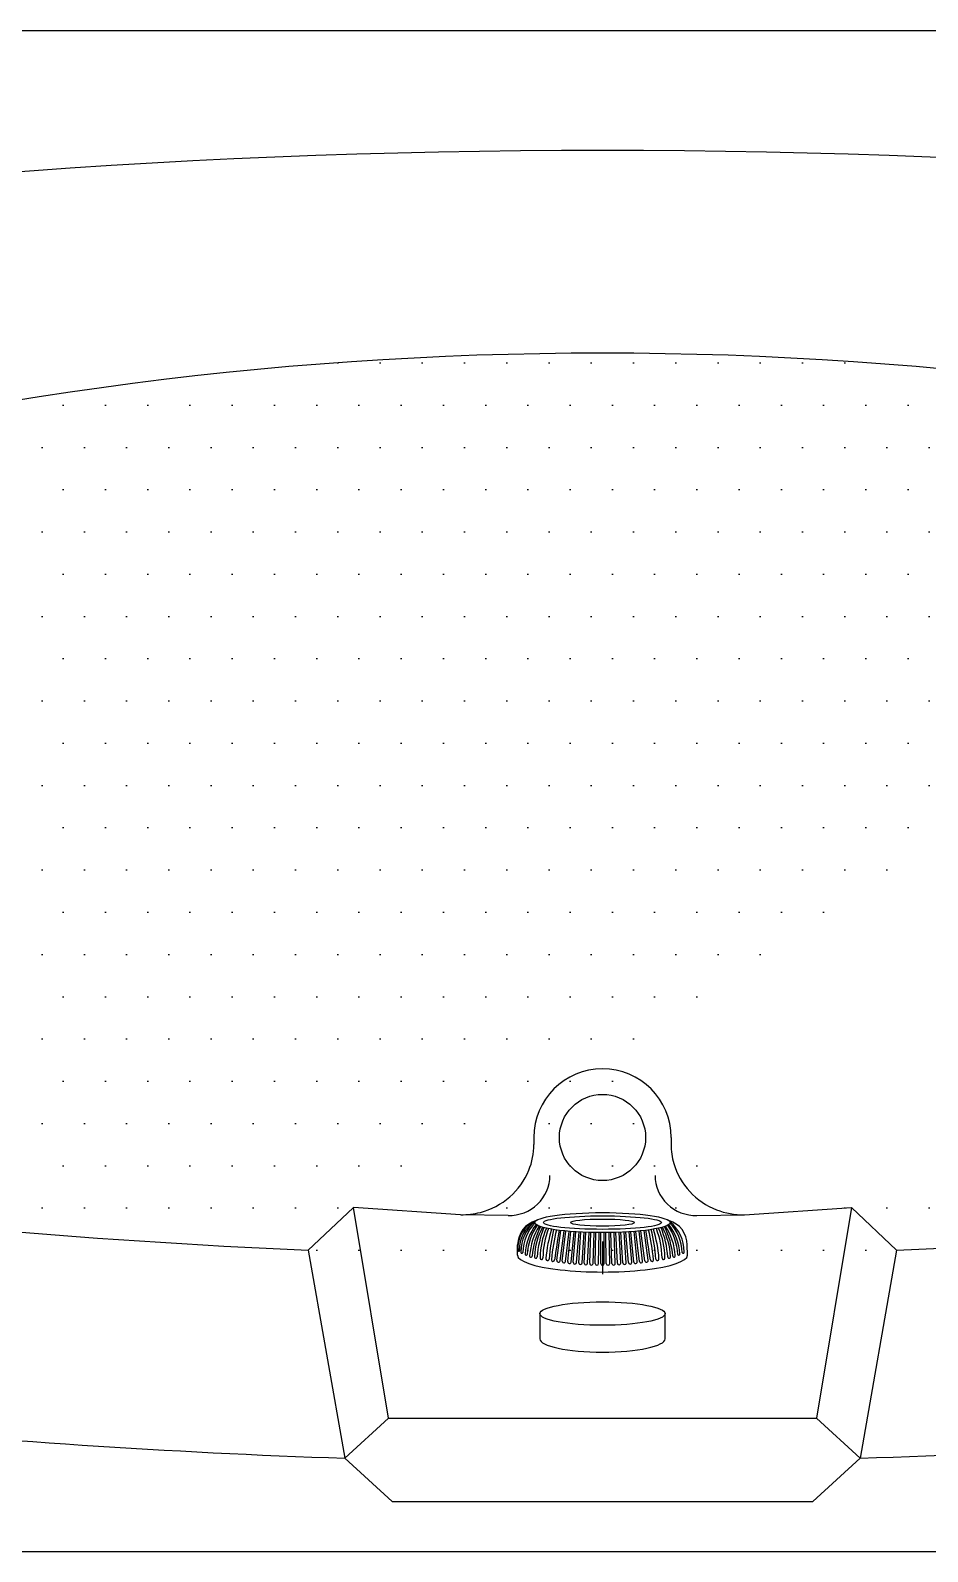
# Model space of a CAD drawing. Header units: millimetres. Extents: x -1273.05 to -1271.22, y 2211.68 to 2212.58.
# Drawn here: x -1272.477 to -1271.946, y 2211.683 to 2212.583 of the extents above; entities that cross this region are included whole.
import ezdxf

# ---------------------------------------------------------------- set-up
doc = ezdxf.new("R2010")
doc.units = ezdxf.units.MM
doc.header["$LTSCALE"] = 10
doc.layers.add('jacuzzi', color=1, linetype='Continuous')

msp = doc.modelspace()

# ---------------------------------------------------------------- hatches: boundary and pattern name
at = {"layer": 'jacuzzi'}
h = msp.add_hatch(dxfattribs=at)
h.set_pattern_fill('DOTS', color=256, scale=0.4, style=0)
h.set_pattern_definition([(0, (-1272.095505, 2212.986343), (0.0125, 0.025), [0, -0.025])])
edge = h.paths.add_edge_path()
edge.add_ellipse((-1272.13885, 2210.35978), major_axis=(-2.09376, 0), ratio=0.9706639, start_angle=253.67396, end_angle=286.32604)
edge.add_arc((-1272.71484, 2212.26592), 0.046, 105.87156, 147.73969)
edge.add_ellipse((-1272.47632, 2212.12549), major_axis=(0.11057, 0.33513), ratio=0.910961, start_angle=78.60041, end_angle=142.29151)
edge.add_ellipse((-1272.70323, 2211.95129), major_axis=(0.05612, 0), ratio=0.970664, start_angle=212.55924, end_angle=261.85194)
edge.add_ellipse((-1272.13885, 2215.77747), major_axis=(4.03814, 0), ratio=0.9706639, start_angle=261.85194, end_angle=267.52904)
edge.add_ellipse((-1272.13885, 2215.77747), major_axis=(4.03814, 0), ratio=0.9706639, start_angle=272.47096, end_angle=278.41565)
edge.add_ellipse((-1271.80138, 2212.12549), major_axis=(-0.09714, 0.36881), ratio=0.836593, start_angle=225.78376, end_angle=283.47693)
edge.add_arc((-1271.5544, 2211.94554), 0.046, 278.17215, 335.60945)
edge.add_line((-1272.31331, 2211.86111), (-1272.28626, 2211.88657))
edge.add_line((-1271.96476, 2211.86144), (-1271.99144, 2211.88657))
edge.add_line((-1272.0548, 2211.88234), (-1271.99144, 2211.88657))
edge.add_spline(control_points=[(-1272.09824, 2211.92392), (-1272.09824, 2211.92011), (-1272.0977, 2211.91631), (-1272.09486, 2211.90649), (-1272.09161, 2211.90076), (-1272.08285, 2211.89132), (-1272.07736, 2211.8876), (-1272.06613, 2211.88326), (-1272.06055, 2211.88226), (-1272.05498, 2211.88233)], knot_values=[3.141593, 3.141593, 3.141593, 3.141593, 3.41504, 3.41504, 3.874107, 3.874107, 4.333174, 4.333174, 4.726304, 4.726304, 4.726304, 4.726304], degree=3, periodic=0)
edge.add_arc((-1272.13885, 2211.92805), 0.04062, 0, 180)
edge.add_spline(control_points=[(-1272.22273, 2211.88233), (-1272.21882, 2211.88228), (-1272.21491, 2211.88275), (-1272.20474, 2211.8854), (-1272.19874, 2211.88854), (-1272.18882, 2211.89715), (-1272.1849, 2211.90261), (-1272.18049, 2211.9135), (-1272.17947, 2211.91871), (-1272.17947, 2211.92392)], knot_values=[1.556881, 1.556881, 1.556881, 1.556881, 1.832702, 1.832702, 2.299949, 2.299949, 2.767195, 2.767195, 3.141593, 3.141593, 3.141593, 3.141593], degree=3, periodic=0)
edge.add_line((-1272.2229, 2211.88234), (-1272.28626, 2211.88657))

# ---------------------------------------------------------------- linework, layer by layer
for p, q in [((-1272.17947, 2211.92805), (-1272.17947, 2211.92392)), ((-1272.09824, 2211.92805), (-1272.09824, 2211.92392)), ((-1272.31331, 2211.86111), (-1272.28626, 2211.88657)), ((-1272.26557, 2211.76205), (-1272.28626, 2211.88657)), ((-1272.2229, 2211.88234), (-1272.28626, 2211.88657)), ((-1272.0548, 2211.88234), (-1271.99144, 2211.88657)), ((-1271.99144, 2211.88657), (-1272.01213, 2211.76205)), ((-1271.96476, 2211.86144), (-1271.99144, 2211.88657)), ((-1272.1947, 2211.88186), (-1272.2229, 2211.88234)), ((-1272.083, 2211.88186), (-1272.0548, 2211.88234)), ((-1272.16587, 2211.85541), (-1272.16347, 2211.87301)), ((-1272.16396, 2211.85513), (-1272.16148, 2211.87279)), ((-1272.16264, 2211.85497), (-1272.16053, 2211.8727)), ((-1272.16071, 2211.85472), (-1272.15853, 2211.87252)), ((-1272.1594, 2211.85458), (-1272.15758, 2211.87244)), ((-1272.15746, 2211.85437), (-1272.15558, 2211.8723)), ((-1272.15615, 2211.85425), (-1272.15463, 2211.87224)), ((-1272.1542, 2211.85407), (-1272.15262, 2211.87212)), ((-1272.1529, 2211.85397), (-1272.15167, 2211.87207)), ((-1272.15094, 2211.85384), (-1272.14967, 2211.87198)), ((-1272.14965, 2211.85376), (-1272.14872, 2211.87194)), ((-1272.14767, 2211.85365), (-1272.14672, 2211.87187)), ((-1272.14639, 2211.8536), (-1272.14577, 2211.87184)), ((-1272.1444, 2211.85353), (-1272.14376, 2211.8718)), ((-1272.14313, 2211.85349), (-1272.14281, 2211.87178)), ((-1272.14113, 2211.85346), (-1272.14081, 2211.87176)), ((-1272.13986, 2211.85345), (-1272.13986, 2211.87176)), ((-1272.13885, 2211.86651), (-1272.13885, 2211.84719)), ((-1272.13786, 2211.85345), (-1272.13786, 2211.87176)), ((-1272.13659, 2211.85346), (-1272.13691, 2211.87176)), ((-1272.13459, 2211.85349), (-1272.13491, 2211.87178)), ((-1272.13332, 2211.85353), (-1272.13396, 2211.8718)), ((-1272.13133, 2211.8536), (-1272.13196, 2211.87184)), ((-1272.13005, 2211.85365), (-1272.131, 2211.87187)), ((-1272.12807, 2211.85376), (-1272.129, 2211.87194)), ((-1272.12678, 2211.85384), (-1272.12805, 2211.87198)), ((-1272.12482, 2211.85397), (-1272.12605, 2211.87207)), ((-1272.12352, 2211.85407), (-1272.1251, 2211.87212)), ((-1272.12157, 2211.85425), (-1272.1231, 2211.87223)), ((-1272.12026, 2211.85437), (-1272.12215, 2211.8723)), ((-1272.11832, 2211.85458), (-1272.12014, 2211.87244)), ((-1272.11701, 2211.85472), (-1272.11919, 2211.87252)), ((-1272.11508, 2211.85497), (-1272.11719, 2211.8727)), ((-1272.11376, 2211.85513), (-1272.11624, 2211.87279)), ((-1272.11185, 2211.85541), (-1272.11425, 2211.87301)), ((-1272.31295, 2211.86144), (-1272.29135, 2211.73831)), ((-1272.18911, 2211.85841), (-1272.18906, 2211.86454)), ((-1272.18911, 2211.85841), (-1272.18906, 2211.86454)), ((-1272.08861, 2211.85841), (-1272.08866, 2211.86454)), ((-1271.96476, 2211.86144), (-1271.98635, 2211.73831)), ((-1272.17599, 2211.82385), (-1272.17599, 2211.80898)), ((-1272.10172, 2211.80898), (-1272.10172, 2211.82385)), ((-1272.29135, 2211.73831), (-1272.26557, 2211.76205)), ((-1272.26557, 2211.76205), (-1272.01213, 2211.76205)), ((-1271.98635, 2211.73831), (-1272.01213, 2211.76205)), ((-1272.29135, 2211.73831), (-1272.26334, 2211.71266)), ((-1271.98635, 2211.73831), (-1272.01436, 2211.71266)), ((-1272.26334, 2211.71266), (-1272.01436, 2211.71266))]:
    msp.add_line(p, q, dxfattribs=at)
at = {"layer": 'jacuzzi', "color": 3}
msp.add_line((-1273.02584, 2211.68305), (-1271.25186, 2211.68305), dxfattribs=at)
msp.add_lwpolyline([(-1273.02584, 2212.58305), (-1271.25186, 2212.58305)], dxfattribs=at)
at = {"layer": 'jacuzzi'}
msp.add_circle((-1272.13885, 2211.92805), 0.0255, dxfattribs=at)
for centre, radius, start, end in [((-1272.13885, 2211.92805), 0.04062, 0, 180), ((-1272.17406, 2211.86441), 0.015, 105.49086, 179.5), ((-1272.17236, 2211.86326), 0.01653, 113.122, 187.41373), ((-1272.16982, 2211.86241), 0.01811, 119.4273, 183.95223), ((-1272.16531, 2211.86097), 0.02184, 127.83142, 181.64557), ((-1272.16162, 2211.86014), 0.02433, 134.33093, 180.23211), ((-1272.15574, 2211.85834), 0.02882, 140.68054, 178.32518), ((-1272.15021, 2211.85713), 0.03321, 145.10746, 176.97963), ((-1272.14499, 2211.8557), 0.03705, 147.54921, 176.04178), ((-1272.13345, 2211.85409), 0.04715, 153.23283, 175.40844), ((-1272.14427, 2211.85409), 0.04715, 4.59156, 26.76328), ((-1272.13273, 2211.8557), 0.03705, 3.95822, 32.44516), ((-1272.12751, 2211.85713), 0.03321, 3.02037, 34.88441), ((-1272.10366, 2211.86441), 0.015, 0.5, 74.44718), ((-1272.12198, 2211.85834), 0.02882, 1.67482, 39.12626), ((-1272.11242, 2211.86097), 0.02184, 358.35443, 52.1082), ((-1272.1161, 2211.86014), 0.02433, 359.76789, 45.07391), ((-1272.13659, 2211.85514), 0.04266, 152.31978, 176.65283), ((-1272.11956, 2211.85349), 0.05807, 158.52803, 176.09219), ((-1272.13184, 2211.85659), 0.04397, 156.13733, 179.44404), ((-1272.12675, 2211.85659), 0.04736, 158.28628, 179.64395), ((-1272.09804, 2211.85113), 0.07446, 162.28509, 175.88477), ((-1272.06003, 2211.84822), 0.11068, 166.74998, 175.90547), ((-1272.02431, 2211.84037), 0.14561, 166.90862, 173.87163), ((-1271.71075, 2211.79493), 0.46046, 170.22079, 172.42841), ((-1272.56697, 2211.79493), 0.46046, 7.57159, 9.77906), ((-1272.25341, 2211.84037), 0.14561, 6.12837, 13.09085), ((-1272.21769, 2211.84822), 0.11068, 4.09453, 13.24924), ((-1272.17968, 2211.85113), 0.07446, 4.11523, 17.71364), ((-1272.15097, 2211.85659), 0.04736, 0.35605, 21.7114), ((-1272.14588, 2211.85659), 0.04397, 0.55596, 23.85986), ((-1272.15816, 2211.85349), 0.05807, 3.90781, 21.46952), ((-1272.14113, 2211.85514), 0.04266, 3.34717, 27.67652), ((-1272.18832, 2211.86117), 0.000437, 185.19472, 359.27961), ((-1272.18656, 2211.86012), 0.000615, 158.32043, 352.68044), ((-1272.18398, 2211.85896), 0.000615, 158.32043, 352.68044), ((-1272.18121, 2211.85804), 0.000777, 163.19146, 347.36048), ((-1272.17834, 2211.85744), 0.000853, 167.19489, 0.39829), ((-1272.17497, 2211.85672), 0.000886, 160.09872, 10.73855), ((-1272.10275, 2211.85672), 0.000886, 169.26145, 19.90128), ((-1272.09938, 2211.85744), 0.000853, 179.60171, 12.80511), ((-1272.09651, 2211.85804), 0.000777, 192.63952, 16.80854), ((-1272.09374, 2211.85896), 0.000615, 187.31956, 21.67957), ((-1272.09116, 2211.86012), 0.000615, 187.31956, 21.67957), ((-1272.17137, 2211.85625), 0.000957, 166.43453, 352.62853), ((-1272.16815, 2211.85571), 0.000962, 167.91644, 353.33704), ((-1272.16492, 2211.85523), 0.000966, 169.37771, 354.04407), ((-1272.16168, 2211.85481), 0.000971, 170.81795, 354.75024), ((-1272.15843, 2211.85445), 0.000976, 172.23678, 355.45613), ((-1272.15518, 2211.85414), 0.00098, 173.63389, 356.16231), ((-1272.15192, 2211.85389), 0.000985, 175.00898, 356.8693), ((-1272.14866, 2211.85369), 0.00099, 176.36182, 357.5776), ((-1272.1454, 2211.85356), 0.000995, 177.69222, 358.28769), ((-1272.14213, 2211.85348), 0.001, 179, 359), ((-1272.13886, 2211.85345), 0.001, 180, 0), ((-1272.13559, 2211.85348), 0.001, 181, 1), ((-1272.13232, 2211.85356), 0.000995, 181.71231, 2.30778), ((-1272.12906, 2211.85369), 0.00099, 182.4224, 3.63818), ((-1272.1258, 2211.85389), 0.000985, 183.1307, 4.99102), ((-1272.12254, 2211.85414), 0.00098, 183.83769, 6.36611), ((-1272.11929, 2211.85445), 0.000976, 184.54387, 7.76322), ((-1272.11604, 2211.85481), 0.000971, 185.24976, 9.18205), ((-1272.1128, 2211.85523), 0.000966, 185.95593, 10.62229), ((-1272.10957, 2211.85571), 0.000962, 186.66296, 12.08356), ((-1272.10635, 2211.85625), 0.000957, 187.37147, 13.56547)]:
    msp.add_arc(centre, radius, start, end, dxfattribs=at)
for centre, major_axis, ratio, start_param, end_param in [((-1272.13885, 2208.03768), (4.60955, 0), 0.970664, 1.402302, 1.739291), ((-1272.13885, 2210.35978), (-2.09376, 0), 0.970664, 4.427446, 4.997332), ((-1272.19436, 2211.90554), (-0.0244, 0), 0.970664, 1.556881, 3.141593), ((-1272.08334, 2211.90554), (-0.0244, 0), 0.970664, 0, 1.584711), ((-1272.13885, 2215.77747), (4.03814, 0), 0.970664, 4.570178, 4.669263), ((-1272.13885, 2215.77747), (4.03814, 0), 0.970664, 4.755515, 4.85927), ((-1272.13886, 2211.85841), (-0.05025, 0), 0.198307, 6.281174, 9.428239), ((-1272.13885, 2211.80898), (0.03714, 0), 0.213184, 3.141593, 6.283185), ((-1272.13885, 2216.07503), (-4.47039, 0), 0.970664, 1.397342, 1.536676), ((-1272.13885, 2216.07503), (-4.47039, 0), 0.970664, 1.604916, 1.744251)]:
    msp.add_ellipse(centre, major_axis=major_axis, ratio=ratio, start_param=start_param, end_param=end_param, dxfattribs=at)
for centre, major_axis, ratio in [((-1272.13886, 2211.87769), (-0.04, 0), 0.1484), ((-1272.13886, 2211.87769), (-0.03493, 0), 0.114375), ((-1272.13886, 2211.87769), (-0.0189, 0), 0.112344), ((-1272.13885, 2211.82385), (-0.03714, 0), 0.186255)]:
    msp.add_ellipse(centre, major_axis=major_axis, ratio=ratio, dxfattribs=at)
for points, knots in [([(-1272.22273, 2211.88233), (-1272.21882, 2211.88228), (-1272.21491, 2211.88275), (-1272.20474, 2211.8854), (-1272.19874, 2211.88854), (-1272.18882, 2211.89715), (-1272.1849, 2211.90261), (-1272.18049, 2211.9135), (-1272.17947, 2211.91871), (-1272.17947, 2211.92392)], [1.556881, 1.556881, 1.556881, 1.556881, 1.832702, 1.832702, 2.299949, 2.299949, 2.767195, 2.767195, 3.141593, 3.141593, 3.141593, 3.141593]), ([(-1272.09824, 2211.92392), (-1272.09824, 2211.92011), (-1272.0977, 2211.91631), (-1272.09486, 2211.90649), (-1272.09161, 2211.90076), (-1272.08285, 2211.89132), (-1272.07736, 2211.8876), (-1272.06613, 2211.88326), (-1272.06055, 2211.88226), (-1272.05498, 2211.88233)], [3.141593, 3.141593, 3.141593, 3.141593, 3.41504, 3.41504, 3.874107, 3.874107, 4.333174, 4.333174, 4.726304, 4.726304, 4.726304, 4.726304])]:
    msp.add_open_spline(points, degree=3, knots=knots, dxfattribs=at)

doc.saveas('drawing.dxf')
